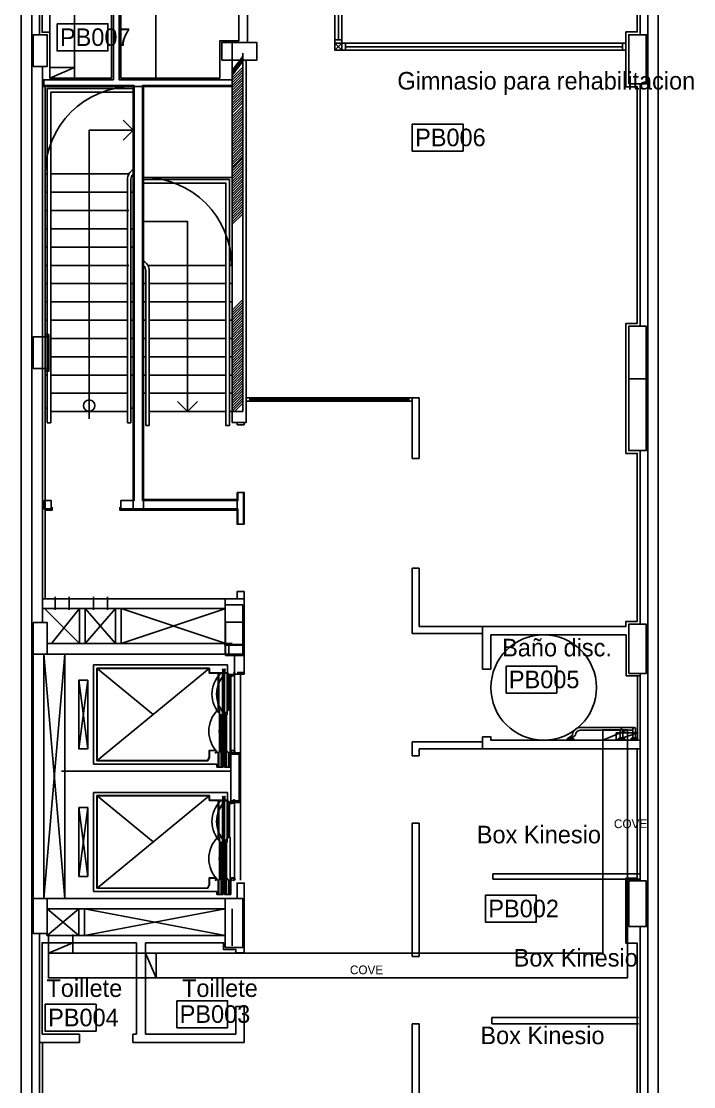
# Model space of a CAD drawing. Header units: millimetres. Extents: x 1473.7 to 1568.7, y 1808.4 to 1881.8.
# Drawn here: x 1489.93 to 1499.49, y 1858.79 to 1873.95 of the extents above; entities that cross this region are included whole.
import ezdxf

# ---------------------------------------------------------------- set-up
doc = ezdxf.new("R2010")
doc.units = ezdxf.units.MM
doc.layers.get('0').update_dxf_attribs({"linetype": 'CONTINUOUS'})
for name, color, linetype in [('0-OBSERVACIONES', 6, 'CONTINUOUS'), ('0000-TEXTO', 7, 'CONTINUOUS'), ('00000-CROQUIS', 6, 'CONTINUOUS'), ('10-M-A-300', 7, 'CONTINUOUS'), ('AR - ASCENSOR', 1, 'CONTINUOUS'), ('AR - CAJAS', 1, 'CONTINUOUS'), ('AR - CARPINTERIA 1', 1, 'CONTINUOUS'), ('AR - INST. SANITARIA', 2, 'CONTINUOUS'), ('AR - OBSERVACIONES', 51, 'CONTINUOUS'), ('AR - PROYECCION 1', 2, 'CONTINUOUS'), ('AR - PROYECCION 2', 1, 'CONTINUOUS'), ('AR - REVESTIMIENTO', 21, 'CONTINUOUS'), ('AR - REVOQUE', 8, 'CONTINUOUS'), ('AR - TABIQUE DURLOCK', 2, 'CONTINUOUS'), ('AR - TABIQUE LADRILLO HUECO', 4, 'CONTINUOUS'), ('AR - VISTA 1', 8, 'CONTINUOUS'), ('ES - LINEA OFICIAL', 6, 'CONTINUOUS'), ('ES-COLUMNAS', 5, 'CONTINUOUS'), ('ES-HATCH TABIQUE', 250, 'CONTINUOUS'), ('ES-TABIQUES', 5, 'CONTINUOUS'), ('ESTRUCTURA', 3, 'CONTINUOUS'), ('MURO', 7, 'CONTINUOUS'), ('TEXTO', 7, 'CONTINUOUS')]:
    doc.layers.add(name, color=color, linetype=linetype)

msp = doc.modelspace()

# ---------------------------------------------------------------- linework, layer by layer
at = {"color": 5}
for p, q in [((1490.26825, 1873.017867), (1490.22825, 1873.017867)), ((1491.518249, 1873.017867), (1491.668249, 1873.017867)), ((1492.99825, 1868.203436), (1493.09825, 1868.203436)), ((1490.26825, 1867.024528), (1490.26825, 1867.163607)), ((1492.99825, 1867.243436), (1493.09825, 1867.243436)), ((1492.99825, 1866.793436), (1493.09825, 1866.793436)), ((1492.99825, 1865.833436), (1493.09825, 1865.833436)), ((1496.488249, 1864.728436), (1496.608249, 1864.728436)), ((1498.69325, 1864.633436), (1498.72825, 1864.633436)), ((1496.488249, 1863.768436), (1496.613249, 1863.768436)), ((1498.69325, 1863.718436), (1498.72825, 1863.718436)), ((1498.68825, 1863.598436), (1498.72825, 1863.598436)), ((1490.29325, 1860.943462), (1490.29325, 1860.968462)), ((1490.29325, 1860.943462), (1492.82825, 1860.943462)), ((1492.97825, 1860.693462), (1493.09825, 1860.693462)), ((1493.07825, 1860.768462), (1493.09825, 1860.768462)), ((1492.97825, 1859.933462), (1493.09825, 1859.933462)), ((1490.75575, 1859.538462), (1490.75575, 1859.418462)), ((1491.51575, 1859.538462), (1491.51575, 1859.418462)), ((1490.22825, 1859.418462), (1490.18825, 1859.418462))]:
    msp.add_line(p, q, dxfattribs=at)
at = {"color": 2}
for p, q in [((1492.99825, 1868.203436), (1492.99825, 1868.239327)), ((1493.09825, 1868.203436), (1493.09825, 1868.239327))]:
    msp.add_line(p, q, dxfattribs=at)
for points in [[(1490.26825, 1865.728436), (1490.22825, 1865.728436), (1490.22825, 1873.017867), (1490.26825, 1873.017867)], [(1491.518249, 1866.993436), (1491.668249, 1866.993436), (1491.668249, 1873.017867), (1491.518249, 1873.017867)], [(1492.99825, 1867.243436), (1493.09825, 1867.243436), (1493.09825, 1866.793436), (1492.99825, 1866.793436)], [(1490.22825, 1865.593436), (1492.82825, 1865.593436), (1492.82825, 1865.728436), (1490.22825, 1865.728436)], [(1493.098251, 1865.073436), (1493.098251, 1865.079686), (1492.823251, 1865.079686), (1492.823251, 1865.073436)], [(1492.830874, 1864.923436), (1493.078251, 1864.923436), (1493.078251, 1865.073436), (1492.830874, 1865.073436)], [(1493.098251, 1865.073436), (1493.07825, 1865.073436), (1493.07825, 1864.923436), (1493.098251, 1864.923436)], [(1492.958251, 1864.660638), (1493.098251, 1864.660638), (1493.098251, 1864.923436), (1492.958251, 1864.923436)]]:
    msp.add_lwpolyline(points, close=True, dxfattribs=at)
for points in [[(1491.518249, 1867.535449), (1491.518249, 1866.993436)], [(1492.82825, 1865.593436), (1492.82825, 1865.728436)]]:
    msp.add_lwpolyline(points, dxfattribs=at)
for centre, radius in [((1490.89325, 1868.479794), 0.080033), ((1497.358249, 1864.468436), 0.75)]:
    msp.add_circle(centre, radius, dxfattribs=at)
at = {"layer": '0-OBSERVACIONES'}
for points in [[(1493.09825, 1865.833436), (1492.99825, 1865.833436), (1492.99825, 1865.728436), (1493.09825, 1865.728436)], [(1492.82825, 1865.399849), (1493.09825, 1865.399849), (1493.09825, 1865.728436), (1492.82825, 1865.728436)], [(1493.098251, 1865.076561), (1492.82825, 1865.076561), (1492.82825, 1865.399849), (1493.098251, 1865.399849)], [(1492.830874, 1865.073436), (1493.07825, 1865.073436), (1493.07825, 1865.399849), (1492.830874, 1865.399849)]]:
    msp.add_lwpolyline(points, close=True, dxfattribs=at)
at = {"layer": '00000-CROQUIS'}
for points in [[(1492.823251, 1865.079686), (1493.062012, 1865.079686)], [(1492.823251, 1865.073436), (1493.062012, 1865.073436)]]:
    msp.add_lwpolyline(points, dxfattribs=at)
at = {"layer": '10-M-A-300', "linetype": 'CONTINUOUS'}
msp.add_line((1492.928249, 1868.393436), (1493.078249, 1868.393436), dxfattribs=at)
at = {"layer": 'AR - ASCENSOR', "linetype": 'CONTINUOUS'}
for p, q in [((1490.956536, 1864.78978), (1490.956536, 1863.378903)), ((1492.863247, 1864.78978), (1490.956536, 1864.78978)), ((1491.002536, 1864.74378), (1491.002536, 1863.424903)), ((1492.604997, 1864.74378), (1491.002536, 1864.74378)), ((1491.006536, 1864.73978), (1491.006536, 1863.428903)), ((1492.600997, 1864.73978), (1491.006536, 1863.428903)), ((1491.006536, 1864.73978), (1491.803767, 1864.084342)), ((1492.600997, 1864.73978), (1491.006536, 1864.73978)), ((1492.600997, 1864.73978), (1492.600997, 1864.674578)), ((1492.604997, 1864.678578), (1492.604997, 1864.74378)), ((1492.798274, 1864.72978), (1492.790274, 1864.72978)), ((1492.790274, 1864.72978), (1492.790274, 1864.72578)), ((1492.790274, 1864.72578), (1492.796274, 1864.72578)), ((1492.796274, 1864.72578), (1492.796274, 1864.678578)), ((1492.800274, 1864.676578), (1492.800274, 1864.72778)), ((1492.863247, 1864.78978), (1492.863247, 1864.678494)), ((1490.87268, 1863.594342), (1490.74825, 1864.574342)), ((1490.87268, 1864.574342), (1490.74825, 1863.594342)), ((1492.600997, 1864.674578), (1492.798274, 1864.674578)), ((1492.796274, 1864.678578), (1492.604997, 1864.678578)), ((1492.729274, 1864.674578), (1492.729274, 1864.151665)), ((1492.739274, 1864.674578), (1492.739274, 1864.151665)), ((1492.800274, 1864.676578), (1492.800274, 1863.33478)), ((1492.817247, 1864.676578), (1492.817247, 1863.33478)), ((1492.878247, 1864.649578), (1492.878247, 1864.151665)), ((1492.888247, 1864.649578), (1492.888247, 1864.151665)), ((1492.908247, 1864.649578), (1492.908247, 1863.33478)), ((1492.958247, 1864.651578), (1492.958244, 1863.574807)), ((1493.048251, 1863.539807), (1493.04825, 1864.684578)), ((1492.770274, 1864.078764), (1492.770274, 1863.33478)), ((1492.780274, 1864.078764), (1492.780274, 1863.33478)), ((1492.837247, 1864.078764), (1492.837247, 1863.33478)), ((1492.847247, 1864.078764), (1492.847247, 1863.33478)), ((1492.600997, 1863.572807), (1492.600997, 1863.476807)), ((1492.702035, 1863.574807), (1492.602997, 1863.574807)), ((1492.604997, 1863.570807), (1492.700035, 1863.570807)), ((1492.604997, 1863.476637), (1492.604997, 1863.570807)), ((1492.687212, 1863.543807), (1492.687212, 1863.539807)), ((1492.700035, 1863.543807), (1492.687212, 1863.543807)), ((1492.687212, 1863.539807), (1492.702035, 1863.539807)), ((1492.700035, 1863.570807), (1492.700035, 1863.543807)), ((1492.704035, 1863.541807), (1492.704035, 1863.572807)), ((1492.729275, 1863.542602), (1492.729274, 1863.33478)), ((1492.739275, 1863.542602), (1492.739274, 1863.33478)), ((1492.878247, 1863.542602), (1492.878247, 1863.33478)), ((1492.888247, 1863.542602), (1492.888247, 1863.33478)), ((1492.709275, 1863.378903), (1490.956536, 1863.378903)), ((1491.002536, 1863.424903), (1492.580706, 1863.424903)), ((1491.006536, 1863.428903), (1492.577031, 1863.428903)), ((1492.600997, 1863.476807), (1492.577031, 1863.428903)), ((1492.604997, 1863.476637), (1492.580706, 1863.424903)), ((1492.709275, 1863.378903), (1492.709274, 1863.33478)), ((1492.800274, 1863.33478), (1492.709274, 1863.33478)), ((1492.908247, 1863.33478), (1492.817247, 1863.33478)), ((1490.956536, 1862.977293), (1490.956536, 1861.566416)), ((1492.863247, 1862.977293), (1490.956536, 1862.977293)), ((1491.002536, 1862.931293), (1491.002536, 1861.612416)), ((1492.604997, 1862.931293), (1491.002536, 1862.931293)), ((1491.006536, 1862.927293), (1491.006536, 1861.616416)), ((1492.600997, 1862.927293), (1491.006536, 1861.616416)), ((1491.006536, 1862.927293), (1491.803767, 1862.271855)), ((1492.600997, 1862.927293), (1491.006536, 1862.927293)), ((1492.600997, 1862.927293), (1492.600997, 1862.862091)), ((1492.604997, 1862.866091), (1492.604997, 1862.931293)), ((1492.798274, 1862.917293), (1492.790274, 1862.917293)), ((1492.790274, 1862.917293), (1492.790274, 1862.913293)), ((1492.790274, 1862.913293), (1492.796274, 1862.913293)), ((1492.796274, 1862.913293), (1492.796274, 1862.866091)), ((1492.800274, 1862.864091), (1492.800274, 1862.915293)), ((1492.863247, 1862.977293), (1492.863247, 1862.866007)), ((1490.87268, 1861.781855), (1490.74825, 1862.761855)), ((1490.87268, 1862.761855), (1490.74825, 1861.781855)), ((1492.600997, 1862.862091), (1492.798274, 1862.862091)), ((1492.796274, 1862.866091), (1492.604997, 1862.866091)), ((1492.729274, 1862.862091), (1492.729274, 1862.339178)), ((1492.739274, 1862.862091), (1492.739274, 1862.339178)), ((1492.800274, 1862.864091), (1492.800274, 1861.522293)), ((1492.817247, 1862.864091), (1492.817247, 1861.522293)), ((1492.878247, 1862.837091), (1492.878247, 1862.339178)), ((1492.888247, 1862.837091), (1492.888247, 1862.339178)), ((1492.958247, 1862.839091), (1492.958244, 1861.76232)), ((1493.04825, 1861.72732), (1493.04825, 1862.872091)), ((1492.770274, 1862.266277), (1492.770274, 1861.522293)), ((1492.780274, 1862.266277), (1492.780274, 1861.522293)), ((1492.837247, 1862.266277), (1492.837247, 1861.522293)), ((1492.847247, 1862.266277), (1492.847247, 1861.522293)), ((1492.600997, 1861.76032), (1492.600997, 1861.66432)), ((1492.702034, 1861.76232), (1492.602997, 1861.76232)), ((1492.604997, 1861.75832), (1492.700034, 1861.75832)), ((1492.604997, 1861.66415), (1492.604997, 1861.75832)), ((1492.687212, 1861.73132), (1492.687212, 1861.72732)), ((1492.700034, 1861.73132), (1492.687212, 1861.73132)), ((1492.687212, 1861.72732), (1492.702034, 1861.72732)), ((1492.700034, 1861.75832), (1492.700034, 1861.73132)), ((1492.704034, 1861.72932), (1492.704034, 1861.76032)), ((1492.729275, 1861.730114), (1492.729274, 1861.522293)), ((1492.739275, 1861.730114), (1492.739274, 1861.522293)), ((1492.878247, 1861.730114), (1492.878247, 1861.522293)), ((1492.888247, 1861.730114), (1492.888247, 1861.522293)), ((1492.908247, 1861.72732), (1492.908247, 1861.522293)), ((1492.709275, 1861.566416), (1490.956536, 1861.566416)), ((1491.002536, 1861.612416), (1492.580706, 1861.612416)), ((1491.006536, 1861.616416), (1492.577031, 1861.616416)), ((1492.600997, 1861.66432), (1492.577031, 1861.616416)), ((1492.604997, 1861.66415), (1492.580706, 1861.612416)), ((1492.709275, 1861.566416), (1492.709274, 1861.522293)), ((1492.800274, 1861.522293), (1492.709274, 1861.522293)), ((1492.908247, 1861.522293), (1492.817247, 1861.522293))]:
    msp.add_line(p, q, dxfattribs=at)
for points in [[(1492.948247, 1864.684578, -0.414214), (1492.956247, 1864.684578, -0.414214), (1492.958247, 1864.682578, -0.414214), (1492.958247, 1864.651578, 0.414214), (1492.956247, 1864.649578, -0.414214), (1492.866247, 1864.649578, -0.414214), (1492.864247, 1864.651578, -0.414214), (1492.864247, 1864.672578), (1492.862247, 1864.674578), (1492.819247, 1864.674578), (1492.817247, 1864.676578), (1492.817247, 1864.72778), (1492.819247, 1864.72978), (1492.827247, 1864.72978), (1492.827247, 1864.72578), (1492.821247, 1864.72578), (1492.821247, 1864.678578), (1492.862247, 1864.678578), (1492.868247, 1864.672578), (1492.868247, 1864.653578), (1492.954247, 1864.653578), (1492.954247, 1864.680578), (1492.948247, 1864.680578)], [(1492.760274, 1864.083764, -0.414214), (1492.760274, 1864.666073, -0.414214), (1492.765274, 1864.671073, -0.414214), (1492.785274, 1864.671073, -0.414214), (1492.790274, 1864.666073), (1492.790274, 1864.083764), (1492.785274, 1864.078764), (1492.765274, 1864.078764)], [(1492.827247, 1864.666073, 0.414214), (1492.827247, 1864.083764, 0.414214), (1492.832247, 1864.078764, 0.414214), (1492.852247, 1864.078764, 0.414214), (1492.857247, 1864.083764), (1492.857247, 1864.666073), (1492.852247, 1864.671073), (1492.832247, 1864.671073)], [(1492.719275, 1863.547602, -0.414214), (1492.719274, 1864.146665, -0.414214), (1492.724274, 1864.151665, -0.414214), (1492.744274, 1864.151665, -0.414214), (1492.749274, 1864.146665), (1492.749275, 1863.547602), (1492.744275, 1863.542602), (1492.724275, 1863.542602)], [(1492.868247, 1864.146665, 0.414214), (1492.868247, 1863.547602, 0.414214), (1492.873247, 1863.542602, 0.414214), (1492.893247, 1863.542602, 0.414214), (1492.898247, 1863.547602), (1492.898247, 1864.146665), (1492.893247, 1864.151665), (1492.873247, 1864.151665)], [(1492.941425, 1863.543807, 0.414214), (1492.941425, 1863.539807, 0.414214), (1492.956247, 1863.539807, 0.414214), (1492.958247, 1863.541807, 0.414214), (1492.958247, 1863.572807), (1492.956247, 1863.574807), (1492.910247, 1863.574807), (1492.908247, 1863.572807), (1492.908247, 1863.541807), (1492.910247, 1863.539807), (1492.925069, 1863.539807), (1492.925069, 1863.543807), (1492.912247, 1863.543807), (1492.912247, 1863.570807), (1492.954247, 1863.570807), (1492.954247, 1863.543807)], [(1492.948247, 1862.872091, -0.414214), (1492.956247, 1862.872091, -0.414214), (1492.958247, 1862.870091, -0.414214), (1492.958247, 1862.839091, 0.414214), (1492.956247, 1862.837091, -0.414214), (1492.866247, 1862.837091, -0.414214), (1492.864247, 1862.839091, -0.414214), (1492.864247, 1862.860091), (1492.862247, 1862.862091), (1492.819247, 1862.862091), (1492.817247, 1862.864091), (1492.817247, 1862.915293), (1492.819247, 1862.917293), (1492.827247, 1862.917293), (1492.827247, 1862.913293), (1492.821247, 1862.913293), (1492.821247, 1862.866091), (1492.862247, 1862.866091), (1492.868247, 1862.860091), (1492.868247, 1862.841091), (1492.954247, 1862.841091), (1492.954247, 1862.868091), (1492.948247, 1862.868091)], [(1492.760274, 1862.271277, -0.414214), (1492.760274, 1862.853586, -0.414214), (1492.765274, 1862.858586, -0.414214), (1492.785274, 1862.858586, -0.414214), (1492.790274, 1862.853586), (1492.790274, 1862.271277), (1492.785274, 1862.266277), (1492.765274, 1862.266277)], [(1492.827247, 1862.853586, 0.414214), (1492.827247, 1862.271277, 0.414214), (1492.832247, 1862.266277, 0.414214), (1492.852247, 1862.266277, 0.414214), (1492.857247, 1862.271277), (1492.857247, 1862.853586), (1492.852247, 1862.858586), (1492.832247, 1862.858586)], [(1492.719275, 1861.735114, -0.414214), (1492.719274, 1862.334178, -0.414214), (1492.724274, 1862.339178, -0.414214), (1492.744274, 1862.339178, -0.414214), (1492.749274, 1862.334178), (1492.749275, 1861.735114), (1492.744275, 1861.730114), (1492.724275, 1861.730114)], [(1492.868247, 1862.334178, 0.414214), (1492.868247, 1861.735114, 0.414214), (1492.873247, 1861.730114, 0.414214), (1492.893247, 1861.730114, 0.414214), (1492.898247, 1861.735114), (1492.898247, 1862.334178), (1492.893247, 1862.339178), (1492.873247, 1862.339178)], [(1492.941425, 1861.73132, 0.414214), (1492.941425, 1861.72732, 0.414214), (1492.956247, 1861.72732, 0.414214), (1492.958247, 1861.72932, 0.414214), (1492.958247, 1861.76032), (1492.956247, 1861.76232), (1492.910247, 1861.76232), (1492.908247, 1861.76032), (1492.908247, 1861.72932), (1492.910247, 1861.72732), (1492.925069, 1861.72732), (1492.925069, 1861.73132), (1492.912247, 1861.73132), (1492.912247, 1861.75832), (1492.954247, 1861.75832), (1492.954247, 1861.73132)]]:
    msp.add_lwpolyline(points, format="xyb", close=True, dxfattribs=at)
for points in [[(1490.87268, 1864.574342), (1490.87268, 1863.594342), (1490.74825, 1863.594342), (1490.74825, 1864.574342)], [(1490.87268, 1862.761855), (1490.87268, 1861.781855), (1490.74825, 1861.781855), (1490.74825, 1862.761855)]]:
    msp.add_lwpolyline(points, close=True, dxfattribs=at)
for centre, start, end in [((1492.798274, 1864.72778), 0, 90), ((1492.798274, 1864.676578), 270, 0), ((1492.602997, 1863.572807), 90, 180), ((1492.702035, 1863.572807), 0, 90), ((1492.702035, 1863.541807), 270, 0), ((1492.798274, 1862.915293), 0, 90), ((1492.798274, 1862.864091), 270, 0), ((1492.602997, 1861.76032), 90, 180), ((1492.702034, 1861.76032), 0, 90), ((1492.702034, 1861.72932), 270, 0)]:
    msp.add_arc(centre, 0.002, start, end, dxfattribs=at)
at = {"layer": 'AR - CAJAS'}
msp.add_line((1498.69325, 1863.82281), (1498.390291, 1863.718436), dxfattribs=at)
at = {"layer": 'AR - CAJAS', "linetype": 'CONTINUOUS'}
for points in [[(1493.14825, 1878.588528), (1490.33325, 1878.588528), (1490.33325, 1873.287867)], [(1490.40825, 1865.573436), (1490.40825, 1865.758436)], [(1490.60825, 1865.573436), (1490.60825, 1865.758436)], [(1490.95325, 1865.573436), (1490.95325, 1865.758436)], [(1491.15325, 1865.573436), (1491.15325, 1865.758436)]]:
    msp.add_lwpolyline(points, dxfattribs=at)
at = {"layer": 'AR - CAJAS'}
for points in [[(1493.14825, 1878.285569), (1490.68325, 1878.285569), (1490.68325, 1873.287867)], [(1490.31325, 1860.953462), (1490.31325, 1860.338462), (1498.54825, 1860.338462), (1498.54825, 1863.718436)], [(1490.66325, 1860.953462), (1490.66325, 1860.688462), (1498.19825, 1860.688462), (1498.19825, 1863.718436)]]:
    msp.add_lwpolyline(points, dxfattribs=at)
for points in [[(1490.33325, 1873.137867), (1490.68325, 1873.287867), (1490.33325, 1873.287867)], [(1490.33325, 1873.137867), (1490.68325, 1873.137867), (1490.68325, 1873.287867), (1490.33325, 1873.287867)], [(1498.54825, 1863.868436), (1498.19825, 1863.718436), (1498.54825, 1863.718436)], [(1498.54825, 1863.868436), (1498.19825, 1863.868436), (1498.19825, 1863.718436), (1498.54825, 1863.718436)], [(1498.390291, 1863.82281), (1498.69325, 1863.82281), (1498.69325, 1863.718436), (1498.390291, 1863.718436)], [(1490.31325, 1860.688462), (1490.66325, 1860.838462), (1490.31325, 1860.838462)], [(1490.31325, 1860.688462), (1490.66325, 1860.688462), (1490.66325, 1860.838462), (1490.31325, 1860.838462)], [(1491.69575, 1860.688462), (1491.84575, 1860.338462), (1491.84575, 1860.688462)], [(1491.69575, 1860.688462), (1491.69575, 1860.338462), (1491.84575, 1860.338462), (1491.84575, 1860.688462)]]:
    msp.add_lwpolyline(points, close=True, dxfattribs=at)
at = {"layer": 'AR - CARPINTERIA 1', "linetype": 'CONTINUOUS'}
for points in [[(1498.52825, 1873.533528), (1494.38825, 1873.533528), (1494.38825, 1878.673528)], [(1498.52825, 1873.633528), (1494.48825, 1873.633528), (1494.48825, 1878.673528)], [(1494.43825, 1873.683528), (1494.43825, 1878.623528)], [(1494.48825, 1873.533528), (1494.38825, 1873.633528)], [(1494.38825, 1873.533528), (1494.48825, 1873.633528)], [(1494.53825, 1873.583528), (1498.47825, 1873.583528)], [(1493.17825, 1868.589601), (1495.438249, 1868.589601)], [(1493.17825, 1868.564601), (1495.438249, 1868.564601)], [(1493.17825, 1868.539601), (1495.438249, 1868.539601)]]:
    msp.add_lwpolyline(points, dxfattribs=at)
for points in [[(1494.48825, 1873.633528), (1494.48825, 1873.683528), (1494.38825, 1873.683528), (1494.38825, 1873.633528)], [(1494.48825, 1873.633528), (1494.38825, 1873.633528), (1494.38825, 1873.533528), (1494.48825, 1873.533528)], [(1494.48825, 1873.533528), (1494.53825, 1873.533528), (1494.53825, 1873.633528), (1494.48825, 1873.633528)], [(1498.47825, 1873.533528), (1498.52825, 1873.533528), (1498.52825, 1873.633528), (1498.47825, 1873.633528)], [(1493.12825, 1868.539601), (1493.17825, 1868.539601), (1493.17825, 1868.589601), (1493.12825, 1868.589601)], [(1495.488249, 1868.539601), (1495.438249, 1868.539601), (1495.438249, 1868.589601), (1495.488249, 1868.589601)]]:
    msp.add_lwpolyline(points, close=True, dxfattribs=at)
at = {"layer": 'AR - INST. SANITARIA'}
for p, q in [((1497.875758, 1863.900436), (1498.645694, 1863.900436)), ((1497.875758, 1863.860055), (1498.443788, 1863.860055)), ((1498.443788, 1863.860055), (1498.458067, 1863.878666)), ((1498.443788, 1863.752087), (1498.443788, 1863.860055)), ((1498.461271, 1863.880246), (1498.466685, 1863.880246)), ((1498.484169, 1863.860055), (1498.469889, 1863.878666)), ((1498.484169, 1863.752087), (1498.484169, 1863.860055)), ((1498.484169, 1863.860055), (1498.625503, 1863.860055)), ((1498.625503, 1863.752087), (1498.625503, 1863.880246)), ((1498.665884, 1863.752087), (1498.665884, 1863.880246)), ((1497.715383, 1863.752087), (1497.691154, 1863.738626)), ((1497.785377, 1863.738626), (1497.691154, 1863.738626)), ((1497.691154, 1863.718436), (1497.691154, 1863.738626)), ((1497.785377, 1863.718436), (1497.691154, 1863.718436)), ((1497.761149, 1863.752087), (1497.715383, 1863.752087)), ((1497.768075, 1863.792753), (1497.718075, 1863.752087)), ((1497.758456, 1863.752087), (1497.718075, 1863.752087)), ((1497.808456, 1863.792753), (1497.758456, 1863.752087)), ((1497.761149, 1863.752087), (1497.785377, 1863.738626)), ((1497.785377, 1863.718436), (1497.785377, 1863.738626)), ((1498.441096, 1863.752087), (1498.416867, 1863.738626)), ((1498.51109, 1863.738626), (1498.416867, 1863.738626)), ((1498.416867, 1863.718436), (1498.416867, 1863.738626)), ((1498.51109, 1863.718436), (1498.416867, 1863.718436)), ((1498.486861, 1863.752087), (1498.441096, 1863.752087)), ((1498.484169, 1863.752087), (1498.443788, 1863.752087)), ((1498.486861, 1863.752087), (1498.51109, 1863.738626)), ((1498.51109, 1863.718436), (1498.51109, 1863.738626)), ((1498.622811, 1863.752087), (1498.598582, 1863.738626)), ((1498.692805, 1863.738626), (1498.598582, 1863.738626)), ((1498.598582, 1863.718436), (1498.598582, 1863.738626)), ((1498.692805, 1863.718436), (1498.598582, 1863.718436)), ((1498.668576, 1863.752087), (1498.622811, 1863.752087)), ((1498.665884, 1863.752087), (1498.625503, 1863.752087)), ((1498.625503, 1863.718436), (1498.665884, 1863.718436)), ((1498.668576, 1863.752087), (1498.692805, 1863.738626)), ((1498.692805, 1863.718436), (1498.692805, 1863.738626))]:
    msp.add_line(p, q, dxfattribs=at)
at = {"layer": 'AR - INST. SANITARIA', "linetype": 'CONTINUOUS'}
msp.add_lwpolyline([(1491.843249, 1873.137867), (1491.843249, 1874.467867), (1491.343249, 1874.467867)], dxfattribs=at)
at = {"layer": 'AR - INST. SANITARIA'}
for centre, radius, start, end in [((1497.875758, 1863.792753), 0.107683, 90, 180), ((1497.875758, 1863.792753), 0.067302, 90, 180), ((1498.461271, 1863.876207), 0.004038, 90, 142.501208), ((1498.466685, 1863.876207), 0.004038, 37.498792, 90), ((1498.645694, 1863.880245), 0.020191, 0, 180)]:
    msp.add_arc(centre, radius, start, end, dxfattribs=at)
at = {"layer": 'AR - OBSERVACIONES', "linetype": 'CONTINUOUS'}
for points in [[(1498.98825, 1847.453528), (1498.98825, 1878.933528), (1489.92825, 1878.933528), (1489.92825, 1847.453528)], [(1498.98825, 1847.453528), (1498.98825, 1878.933528), (1489.92825, 1878.933528), (1489.92825, 1847.453528)], [(1490.18825, 1857.081075), (1490.18825, 1860.968462), (1490.09825, 1860.968462), (1490.09825, 1865.393436), (1490.09825, 1865.393436), (1490.09825, 1865.393436), (1490.09825, 1865.393436), (1490.09825, 1865.393436), (1490.22825, 1865.393436), (1490.22825, 1869.008483), (1490.09825, 1869.008483), (1490.098251, 1869.458483), (1490.22825, 1869.458483), (1490.22825, 1873.303528), (1490.098249, 1873.303528), (1490.09825, 1873.753528), (1490.18825, 1873.753528), (1490.18825, 1878.283528)], [(1490.18825, 1857.081075), (1490.18825, 1860.968462), (1490.09825, 1860.968462), (1490.09825, 1865.393436), (1490.09825, 1865.393436), (1490.09825, 1865.393436), (1490.09825, 1865.393436), (1490.09825, 1865.393436), (1490.22825, 1865.393436), (1490.22825, 1869.008483), (1490.09825, 1869.008483), (1490.098251, 1869.458483), (1490.22825, 1869.458483), (1490.22825, 1873.303528), (1490.098249, 1873.303528), (1490.09825, 1873.753528), (1490.18825, 1873.753528), (1490.18825, 1878.283528)], [(1498.72825, 1878.283528), (1498.72825, 1873.753528), (1498.818249, 1873.753528), (1498.81825, 1873.053528), (1498.72825, 1873.053528), (1498.72825, 1869.608483), (1498.818249, 1869.608483), (1498.81825, 1867.839327), (1498.72825, 1867.839327), (1498.72825, 1865.368436), (1498.81825, 1865.368436), (1498.81825, 1864.668436), (1498.72825, 1864.668436), (1498.72825, 1861.718462), (1498.81825, 1861.718462), (1498.81825, 1861.068462), (1498.72825, 1861.068462), (1498.72825, 1857.156075)], [(1498.72825, 1878.283528), (1498.72825, 1873.753528), (1498.818249, 1873.753528), (1498.81825, 1873.053528), (1498.72825, 1873.053528), (1498.72825, 1869.608483), (1498.818249, 1869.608483), (1498.81825, 1867.839327), (1498.72825, 1867.839327), (1498.72825, 1865.368436), (1498.81825, 1865.368436), (1498.81825, 1864.668436), (1498.72825, 1864.668436), (1498.72825, 1861.718462), (1498.81825, 1861.718462), (1498.81825, 1861.068462), (1498.72825, 1861.068462), (1498.72825, 1857.156075)]]:
    msp.add_lwpolyline(points, dxfattribs=at)
at = {"layer": 'AR - PROYECCION 1'}
for points in [[(1490.548249, 1861.468462), (1490.548249, 1864.943436)], [(1492.90825, 1863.280949), (1490.498249, 1863.280949)]]:
    msp.add_lwpolyline(points, dxfattribs=at)
at = {"layer": 'AR - PROYECCION 2'}
for p, q in [((1490.74825, 1860.943462), (1490.29825, 1861.318462)), ((1490.29825, 1860.943462), (1490.74825, 1861.318462))]:
    msp.add_line(p, q, dxfattribs=at)
for points in [[(1490.25825, 1865.593436), (1490.75825, 1865.093436)], [(1490.75825, 1865.593436), (1490.35825, 1865.093436)], [(1491.26825, 1865.593436), (1490.83825, 1865.093436)], [(1490.83825, 1865.593436), (1491.26825, 1865.093436)], [(1491.34825, 1865.093436), (1492.83825, 1865.593436)], [(1492.83825, 1865.093436), (1491.34825, 1865.593436)], [(1490.24825, 1861.468462), (1490.548249, 1864.943436)], [(1490.24825, 1864.943436), (1490.548249, 1861.468462)], [(1490.82825, 1861.318462), (1492.82825, 1860.943462)], [(1490.82825, 1860.943462), (1492.82825, 1861.318462)]]:
    msp.add_lwpolyline(points, dxfattribs=at)
for centre, start, end in [((1491.518249, 1871.767868), 90, 180), ((1491.668249, 1870.473436), 0, 90)]:
    msp.add_arc(centre, 1.25, start, end, dxfattribs=at)
at = {"layer": 'AR - REVESTIMIENTO', "linetype": 'CONTINUOUS'}
for points in [[(1491.08325, 1874.467867), (1491.343249, 1874.467867), (1491.343249, 1873.137867), (1492.753249, 1873.137867), (1492.753249, 1873.668528), (1493.02325, 1873.668528), (1493.02325, 1874.347867), (1492.42325, 1874.347867), (1492.42325, 1875.013198)], [(1491.08325, 1874.337867), (1491.213249, 1874.337867), (1491.213249, 1873.137867), (1490.33325, 1873.137867), (1490.33325, 1873.137867), (1490.33325, 1873.137867), (1490.33325, 1873.788528), (1490.22325, 1873.788528), (1490.22325, 1874.337867)], [(1496.608249, 1864.728436), (1496.608249, 1865.218436), (1498.53325, 1865.218436)], [(1498.53325, 1865.218436), (1498.53325, 1864.633436), (1498.69325, 1864.633436)], [(1498.69325, 1864.633436), (1498.69325, 1863.718436), (1496.608249, 1863.718436), (1496.608249, 1863.768436)], [(1490.75575, 1859.538462), (1490.22325, 1859.538462), (1490.22325, 1860.838462), (1491.56575, 1860.838462)], [(1491.56575, 1860.838462), (1491.56575, 1859.538462)], [(1491.69575, 1860.838462), (1492.80325, 1860.838462), (1492.80325, 1860.743462), (1492.97825, 1860.743462), (1492.97825, 1860.693462)], [(1491.69575, 1860.838462), (1491.69575, 1859.538462)], [(1492.97825, 1859.933462), (1492.97825, 1859.538436)], [(1491.51575, 1859.538462), (1491.56575, 1859.538462)], [(1491.69575, 1859.538462), (1492.97825, 1859.538462)]]:
    msp.add_lwpolyline(points, dxfattribs=at)
at = {"layer": 'AR - REVOQUE', "linetype": 'CONTINUOUS'}
for points in [[(1496.488249, 1864.728436), (1496.488249, 1865.338436), (1498.52825, 1865.338436), (1498.52825, 1865.408436), (1498.68825, 1865.408436), (1498.68825, 1867.799327), (1498.52825, 1867.799327), (1498.52825, 1869.648483), (1498.68825, 1869.648483), (1498.68825, 1873.013528), (1498.52825, 1873.013528), (1498.52825, 1873.793528), (1498.68825, 1873.793528), (1498.68825, 1878.633528), (1495.335595, 1878.633528)], [(1492.54325, 1875.013198), (1492.54325, 1874.467867), (1493.14325, 1874.467867), (1493.14325, 1873.643528)], [(1491.518249, 1867.143436), (1491.518249, 1867.143436), (1491.518249, 1873.017867), (1490.26825, 1873.017867), (1490.26825, 1869.488483), (1490.31825, 1869.488483), (1490.31825, 1868.968483), (1490.26825, 1868.968483), (1490.26825, 1867.143436), (1490.26825, 1867.183771)], [(1492.928249, 1873.017867), (1491.668249, 1873.017867), (1491.668249, 1867.128436)], [(1491.653249, 1867.143436), (1492.99825, 1867.143436), (1492.99825, 1867.243436)], [(1493.09825, 1866.793436), (1493.09825, 1866.793436), (1493.09825, 1867.248208)], [(1490.26825, 1867.033436), (1490.26825, 1866.993436), (1490.26825, 1866.993436), (1490.26825, 1865.728436), (1492.99825, 1865.728436), (1492.99825, 1865.833436)], [(1490.36825, 1867.033436), (1490.36825, 1866.993436), (1490.26825, 1866.993436), (1490.26825, 1865.728436), (1492.99825, 1865.728436), (1492.99825, 1865.828436)], [(1492.99825, 1866.793436), (1492.99825, 1866.793436), (1492.99825, 1866.993436), (1491.32825, 1866.993436), (1491.32825, 1867.033436)], [(1492.998247, 1864.680638), (1493.09825, 1864.680638), (1493.09825, 1865.833436)], [(1496.488249, 1863.768436), (1496.488249, 1863.598436), (1498.68825, 1863.598436)], [(1492.908251, 1863.519807), (1492.908251, 1863.539807), (1493.048251, 1863.539807), (1493.048251, 1862.834578), (1492.908251, 1862.834578), (1492.908251, 1862.854578)], [(1498.68825, 1863.598436), (1498.68825, 1861.758462)], [(1498.68825, 1861.758462), (1498.52825, 1861.758462), (1498.52825, 1860.830936), (1498.68825, 1860.830936), (1498.68825, 1857.196075), (1498.52825, 1857.196075), (1498.52825, 1856.366075), (1498.68825, 1856.366075), (1498.68825, 1852.718528), (1498.52825, 1852.718528), (1498.52825, 1851.938528), (1498.68825, 1851.938528), (1498.68825, 1848.323528), (1498.56825, 1848.323528)], [(1492.998247, 1861.468462), (1492.998247, 1861.685867), (1493.09825, 1861.685867), (1493.09825, 1860.693462)], [(1493.09825, 1859.933462), (1493.09825, 1859.418462)], [(1490.228249, 1856.391075), (1490.38825, 1856.391075), (1490.38825, 1857.191075), (1490.22825, 1857.191075), (1490.22825, 1859.418462), (1490.75575, 1859.418462)], [(1491.51575, 1859.418462), (1493.09825, 1859.418462)]]:
    msp.add_lwpolyline(points, dxfattribs=at)
at = {"layer": 'AR - TABIQUE DURLOCK', "linetype": 'CONTINUOUS'}
msp.add_line((1496.619355, 1859.686599), (1496.619355, 1859.774099), dxfattribs=at)
for points in [[(1495.488249, 1867.725903), (1495.488249, 1868.589601)], [(1495.488249, 1868.589601), (1495.588249, 1868.589601)], [(1495.588249, 1868.589601), (1495.588249, 1867.725903)], [(1495.588249, 1867.725903), (1495.488249, 1867.725903)], [(1495.488249, 1865.238436), (1495.488249, 1866.165903)], [(1495.588249, 1866.165903), (1495.488249, 1866.165903)], [(1495.588249, 1866.165903), (1495.588249, 1865.338436)], [(1495.588249, 1865.338436), (1496.488249, 1865.338436)], [(1496.488249, 1865.238436), (1495.488249, 1865.238436)], [(1495.488249, 1863.698436), (1495.488249, 1863.498436)], [(1496.488249, 1863.698436), (1495.488249, 1863.698436)], [(1495.588249, 1863.498436), (1495.588249, 1863.598436)], [(1495.588249, 1863.598436), (1496.488249, 1863.598436)], [(1495.588249, 1863.498436), (1495.488249, 1863.498436)], [(1495.488249, 1860.643436), (1495.488249, 1862.538436)], [(1495.588249, 1862.538436), (1495.488249, 1862.538436)], [(1495.588249, 1860.643436), (1495.588249, 1862.538436)], [(1498.721152, 1861.817431), (1496.635733, 1861.817431)], [(1496.635733, 1861.742431), (1496.635733, 1861.817431)], [(1498.721152, 1861.742431), (1496.635733, 1861.742431)], [(1495.588249, 1860.643436), (1495.488249, 1860.643436)], [(1498.704706, 1859.774099), (1496.619355, 1859.774099)], [(1495.588249, 1859.683436), (1495.488249, 1859.683436)], [(1498.68825, 1857.825841), (1495.488249, 1857.825841), (1495.488249, 1859.683436)], [(1495.588249, 1859.683436), (1495.588249, 1857.925841), (1498.68825, 1857.925841)], [(1496.619355, 1859.686599), (1498.704706, 1859.686599)]]:
    msp.add_lwpolyline(points, dxfattribs=at)
at = {"layer": 'AR - TABIQUE LADRILLO HUECO', "linetype": 'CONTINUOUS'}
for points in [[(1493.00825, 1867.008436), (1493.00825, 1866.793436), (1493.08825, 1866.793436), (1493.08825, 1867.243436), (1493.00825, 1867.243436), (1493.00825, 1867.128436), (1491.653249, 1867.128436), (1491.653249, 1873.032867), (1492.928249, 1873.032867), (1492.928249, 1873.112867), (1491.318249, 1873.112867), (1491.318249, 1874.442867), (1491.08325, 1874.442867), (1491.08325, 1874.362867), (1491.238249, 1874.362867), (1491.238249, 1873.112867), (1490.24825, 1873.112867), (1490.24825, 1873.032867), (1491.533249, 1873.032867), (1491.533249, 1867.128436), (1491.34325, 1867.128436), (1491.34325, 1867.008436), (1493.00825, 1867.008436)], [(1490.24825, 1867.128436), (1490.35325, 1867.128436), (1490.35325, 1867.008436), (1490.24825, 1867.008436), (1490.24825, 1867.128436)], [(1492.908251, 1863.519807), (1492.908251, 1863.519807), (1492.908251, 1863.519807), (1492.908251, 1863.519807), (1492.908251, 1862.854578), (1493.028251, 1862.854578), (1493.028251, 1863.519807), (1492.908251, 1863.519807), (1492.908251, 1863.519807)]]:
    msp.add_lwpolyline(points, dxfattribs=at)
for points in [[(1490.75825, 1865.093436), (1490.75825, 1865.593436), (1490.83825, 1865.593436), (1490.83825, 1865.093436)], [(1491.26825, 1865.093436), (1491.26825, 1865.593436), (1491.34825, 1865.593436), (1491.34825, 1865.093436)], [(1490.74825, 1860.943462), (1490.74825, 1861.318462), (1490.82825, 1861.318462), (1490.82825, 1860.943462)]]:
    msp.add_lwpolyline(points, close=True, dxfattribs=at)
at = {"layer": 'AR - VISTA 1', "linetype": 'CONTINUOUS'}
for points in [[(1491.518249, 1872.987867), (1490.29825, 1872.987867), (1490.29825, 1868.234344)], [(1490.34825, 1868.234344), (1490.34825, 1872.937867), (1491.518249, 1872.937867)], [(1491.376828, 1872.537073), (1491.518249, 1872.395651), (1491.376828, 1872.25423)], [(1490.89325, 1868.289224), (1490.89325, 1872.395651), (1491.518249, 1872.395651)], [(1490.298249, 1871.773435), (1490.26825, 1871.773435)], [(1491.457603, 1871.773436), (1490.34825, 1871.773435)], [(1491.438249, 1871.698656), (1491.438249, 1868.234344)], [(1491.488249, 1871.706169), (1491.488249, 1868.234344)], [(1492.928249, 1871.723436), (1491.668249, 1871.723436)], [(1491.668249, 1871.643436), (1492.83825, 1871.643436), (1492.83825, 1868.193435), (1492.88825, 1868.193435), (1492.88825, 1871.693436), (1491.668249, 1871.693436)], [(1490.298249, 1871.513435), (1490.26825, 1871.513435)], [(1491.438249, 1871.513436), (1490.34825, 1871.513435)], [(1491.518249, 1871.513436), (1491.488249, 1871.513436)], [(1490.29825, 1871.253435), (1490.26825, 1871.253435)], [(1491.457603, 1871.253436), (1490.34825, 1871.253435)], [(1491.668249, 1871.098436), (1492.29325, 1871.098436), (1492.29325, 1868.393436)], [(1490.29825, 1870.993435), (1490.26825, 1870.993435)], [(1491.438249, 1870.993436), (1490.34825, 1870.993435)], [(1491.518249, 1870.993436), (1491.488249, 1870.993436)], [(1490.29825, 1870.733435), (1490.26825, 1870.733435)], [(1491.438249, 1870.733436), (1490.34825, 1870.733435)], [(1491.518249, 1870.733436), (1491.488249, 1870.733436)], [(1490.29825, 1870.473435), (1490.26825, 1870.473435)], [(1491.457603, 1870.473436), (1490.34825, 1870.473435)], [(1491.698249, 1870.398436), (1491.698249, 1868.193435)], [(1492.83825, 1870.473436), (1491.728896, 1870.473436)], [(1491.748249, 1870.398436), (1491.748249, 1868.193435)], [(1492.91825, 1870.473436), (1492.88825, 1870.473436)], [(1490.29825, 1870.213435), (1490.26825, 1870.213435)], [(1491.438249, 1870.213436), (1490.34825, 1870.213435)], [(1491.518249, 1870.213436), (1491.488249, 1870.213436)], [(1491.698249, 1870.213436), (1491.668249, 1870.213436)], [(1492.83825, 1870.213436), (1491.748249, 1870.213436)], [(1492.91825, 1870.213436), (1492.88825, 1870.213436)], [(1490.29825, 1869.953435), (1490.26825, 1869.953435)], [(1491.438249, 1869.953436), (1490.34825, 1869.953435)], [(1491.438249, 1869.953436), (1490.34825, 1869.953435)], [(1491.518249, 1869.953436), (1491.488249, 1869.953436)], [(1491.698249, 1869.953436), (1491.668249, 1869.953436)], [(1492.83825, 1869.953436), (1491.748249, 1869.953436)], [(1492.91825, 1869.953436), (1492.88825, 1869.953436)], [(1490.29825, 1869.693435), (1490.26825, 1869.693435)], [(1491.438249, 1869.693436), (1490.34825, 1869.693435)], [(1491.438249, 1869.693436), (1490.34825, 1869.693435)], [(1491.518249, 1869.693436), (1491.488249, 1869.693436)], [(1491.698249, 1869.693436), (1491.668249, 1869.693436)], [(1492.83825, 1869.693436), (1491.748249, 1869.693436)], [(1492.91825, 1869.693436), (1492.88825, 1869.693436)], [(1490.31825, 1869.433435), (1490.30825, 1869.433435)], [(1491.438249, 1869.433436), (1490.34825, 1869.433435)], [(1491.518249, 1869.433436), (1491.488249, 1869.433436)], [(1491.698249, 1869.433436), (1491.668249, 1869.433436)], [(1492.83825, 1869.433436), (1491.748249, 1869.433436)], [(1492.91825, 1869.433436), (1492.88825, 1869.433436)], [(1491.438249, 1869.173436), (1490.34825, 1869.173435)], [(1491.518249, 1869.173436), (1491.488249, 1869.173436)], [(1491.698249, 1869.173436), (1491.668249, 1869.173436)], [(1492.83825, 1869.173436), (1491.748249, 1869.173436)], [(1492.91825, 1869.173436), (1492.88825, 1869.173436)], [(1490.29825, 1868.913435), (1490.26825, 1868.913435)], [(1491.438249, 1868.913436), (1490.34825, 1868.913435)], [(1491.518249, 1868.913436), (1491.488249, 1868.913436)], [(1491.698249, 1868.913436), (1491.668249, 1868.913436)], [(1492.83825, 1868.913436), (1491.748249, 1868.913436)], [(1492.91825, 1868.913436), (1492.88825, 1868.913436)], [(1491.438249, 1868.653436), (1490.34825, 1868.653435)], [(1491.698249, 1868.653436), (1491.668249, 1868.653436)], [(1492.83825, 1868.653436), (1491.748249, 1868.653436)], [(1492.434671, 1868.534857), (1492.29325, 1868.393436), (1492.151828, 1868.534857)], [(1492.91825, 1868.653436), (1492.88825, 1868.653436)], [(1490.29825, 1868.443435), (1490.26825, 1868.443435)], [(1491.438249, 1868.393436), (1490.34825, 1868.393435)], [(1491.518249, 1868.443436), (1491.488249, 1868.443436)], [(1492.83825, 1868.393436), (1491.748249, 1868.393436)], [(1492.91825, 1868.393436), (1492.88825, 1868.393436)], [(1490.34825, 1868.234344), (1490.29825, 1868.234344)], [(1491.488249, 1868.234344), (1491.438249, 1868.234344)], [(1491.748249, 1868.193435), (1491.698249, 1868.193435)]]:
    msp.add_lwpolyline(points, dxfattribs=at)
for centre, radius, start, end in [((1491.593249, 1871.698436), 0.155, 118.938528, 179.999993), ((1491.583782, 1871.702301), 0.095611, 133.267963, 182.316721), ((1491.593249, 1870.398436), 0.155, 359.999993, 61.061472), ((1491.593249, 1870.398436), 0.105, 359.999993, 44.415309)]:
    msp.add_arc(centre, radius, start, end, dxfattribs=at)
at = {"layer": 'ES - LINEA OFICIAL'}
for p, q in [((1490.07825, 1879.799799), (1490.07825, 1846.659277)), ((1498.83825, 1846.892231), (1498.83825, 1879.874962))]:
    msp.add_line(p, q, dxfattribs=at)
at = {"layer": 'ES-COLUMNAS', "linetype": 'CONTINUOUS'}
for points in [[(1490.09825, 1873.303528), (1490.29825, 1873.303528), (1490.29825, 1873.753528), (1490.09825, 1873.753528)], [(1498.56825, 1873.053528), (1498.81825, 1873.053528), (1498.81825, 1873.753528), (1498.56825, 1873.753528)], [(1492.778249, 1873.393528), (1493.278249, 1873.393528), (1493.278249, 1873.643528), (1492.778249, 1873.643528)], [(1498.56825, 1868.858483), (1498.81825, 1868.858483), (1498.81825, 1869.608483), (1498.56825, 1869.608483)], [(1490.09825, 1869.008483), (1490.29825, 1869.008483), (1490.29825, 1869.458483), (1490.09825, 1869.458483)], [(1498.56825, 1868.858483), (1498.81825, 1868.858483), (1498.81825, 1867.839327), (1498.56825, 1867.839327)], [(1492.82825, 1864.943436), (1493.07825, 1864.943436), (1493.07825, 1865.643436), (1492.82825, 1865.643436)], [(1490.09825, 1864.943436), (1490.29825, 1864.943436), (1490.29825, 1865.393436), (1490.09825, 1865.393436)], [(1498.56825, 1864.668436), (1498.81825, 1864.668436), (1498.81825, 1865.368436), (1498.56825, 1865.368436)], [(1492.878251, 1864.923436), (1493.078251, 1864.923436), (1493.07825, 1865.073436), (1492.878251, 1865.073436)], [(1498.56825, 1861.068462), (1498.81825, 1861.068462), (1498.81825, 1861.718462), (1498.56825, 1861.718462)], [(1490.09825, 1860.968462), (1490.29825, 1860.968462), (1490.29825, 1861.468462), (1490.09825, 1861.468462)], [(1492.82825, 1860.768462), (1493.07825, 1860.768462), (1493.07825, 1861.468462), (1492.82825, 1861.468462)]]:
    msp.add_lwpolyline(points, close=True, dxfattribs=at)
at = {"layer": 'ES-HATCH TABIQUE', "linetype": 'CONTINUOUS'}
msp.add_line((1492.82825, 1865.593436), (1490.22825, 1865.593436), dxfattribs=at)
at = {"layer": 'ES-TABIQUES', "linetype": 'CONTINUOUS'}
msp.add_lwpolyline([(1492.92825, 1873.393528), (1492.92825, 1868.239327), (1493.12825, 1868.239327), (1493.12825, 1873.393528), (1493.12825, 1873.393528), (1493.12825, 1873.393528), (1492.92825, 1873.393528)], dxfattribs=at)
for points in [[(1490.29825, 1865.093436), (1490.29825, 1864.943436), (1492.82825, 1864.943436), (1492.82825, 1865.093436)], [(1490.09825, 1861.468462), (1490.24825, 1861.468462), (1490.24825, 1864.943436), (1490.09825, 1864.943436)], [(1490.29825, 1861.468462), (1490.29825, 1861.318462), (1492.82825, 1861.318462), (1492.82825, 1861.468462)]]:
    msp.add_lwpolyline(points, close=True, dxfattribs=at)
at = {"layer": 'ESTRUCTURA', "linetype": 'CONTINUOUS'}
for p, q in [((1492.928249, 1873.643528), (1492.928249, 1872.673436)), ((1492.928249, 1872.673436), (1492.928249, 1873.643528)), ((1492.928249, 1873.438637), (1492.928249, 1871.886638)), ((1493.078249, 1873.493528), (1493.078249, 1871.889796)), ((1492.928249, 1871.886638), (1492.928249, 1868.393436)), ((1492.928249, 1868.393436), (1492.928249, 1871.886638)), ((1492.928249, 1871.886638), (1492.928249, 1871.811638)), ((1493.078249, 1871.889796), (1493.078249, 1868.393436)), ((1493.078249, 1864.943436), (1490.228249, 1864.943436)), ((1490.248249, 1861.458704), (1490.248249, 1864.943436)), ((1490.226483, 1861.468462), (1492.928249, 1861.468462)), ((1490.238007, 1861.468462), (1493.078249, 1861.468462)), ((1493.078249, 1861.470943), (1493.078249, 1860.793436)), ((1492.925768, 1861.318462), (1492.928249, 1861.320943)), ((1492.928249, 1860.793436), (1492.925768, 1861.318462))]:
    msp.add_line(p, q, dxfattribs=at)
at = {"layer": 'ESTRUCTURA', "color": 9, "linetype": 'CONTINUOUS'}
for p, q in [((1492.928249, 1873.244861), (1493.078249, 1873.444953)), ((1492.928249, 1873.213712), (1493.078249, 1873.413804)), ((1492.928249, 1873.177429), (1493.078249, 1873.377522)), ((1492.928249, 1873.14187), (1493.078249, 1873.29187)), ((1492.928249, 1873.105949), (1493.078249, 1873.255949)), ((1492.928249, 1873.070028), (1493.078249, 1873.220028)), ((1492.928249, 1873.032952), (1493.078249, 1873.182952)), ((1492.928249, 1872.99667), (1493.078249, 1873.14667)), ((1492.928249, 1872.96111), (1493.078249, 1873.11111)), ((1492.928249, 1872.925189), (1493.078249, 1873.075189)), ((1492.928249, 1872.889268), (1493.078249, 1873.039268)), ((1492.928249, 1872.853347), (1493.078249, 1873.003347)), ((1492.928249, 1872.817426), (1493.078249, 1872.967426)), ((1492.928249, 1872.781505), (1493.078249, 1872.931505)), ((1492.928249, 1872.745584), (1493.078249, 1872.895584)), ((1492.928249, 1872.709663), (1493.078249, 1872.859663)), ((1492.928249, 1872.673742), (1493.078249, 1872.823742)), ((1492.928249, 1872.637821), (1493.078249, 1872.787821)), ((1492.928249, 1872.591687), (1493.078249, 1872.741687)), ((1492.928249, 1872.555766), (1493.078249, 1872.705766)), ((1492.928249, 1872.519845), (1493.078249, 1872.669845)), ((1492.928249, 1872.483924), (1493.078249, 1872.633924)), ((1492.928249, 1872.448003), (1493.078249, 1872.598003)), ((1492.928249, 1872.412082), (1493.078249, 1872.562082)), ((1492.928249, 1872.376161), (1493.078249, 1872.526161)), ((1492.928249, 1872.34024), (1493.078249, 1872.49024)), ((1492.928249, 1872.304319), (1493.078249, 1872.454319)), ((1492.928249, 1872.266318), (1493.078249, 1872.416318)), ((1492.928249, 1872.230397), (1493.078249, 1872.380397)), ((1492.928249, 1872.194476), (1493.078249, 1872.344476)), ((1492.928249, 1872.158555), (1493.078249, 1872.308555)), ((1492.928249, 1872.122634), (1493.078249, 1872.272634)), ((1492.928249, 1872.086713), (1493.078249, 1872.236713)), ((1492.928249, 1872.050792), (1493.078249, 1872.200792)), ((1492.928249, 1872.014871), (1493.078249, 1872.164871)), ((1492.928249, 1871.978949), (1493.078249, 1872.128949)), ((1492.928249, 1871.943028), (1493.078249, 1872.093028)), ((1492.928249, 1871.907107), (1493.078249, 1872.057107)), ((1492.928249, 1871.871186), (1493.078249, 1872.021186)), ((1492.928249, 1871.847559), (1493.078249, 1871.997559)), ((1492.928249, 1871.811638), (1493.078249, 1871.961638)), ((1492.928249, 1871.775717), (1493.078249, 1871.925717)), ((1492.928249, 1871.739796), (1493.078249, 1871.889796)), ((1492.928249, 1871.703875), (1493.078249, 1871.853875)), ((1492.928249, 1871.667954), (1493.078249, 1871.817954)), ((1492.928249, 1871.632033), (1493.078249, 1871.782033)), ((1492.928249, 1871.596111), (1493.078249, 1871.746111)), ((1492.928249, 1871.56019), (1493.078249, 1871.71019)), ((1492.928249, 1871.524269), (1493.078249, 1871.674269)), ((1492.928249, 1871.488348), (1493.078249, 1871.638348)), ((1492.928249, 1871.452427), (1493.078249, 1871.602427)), ((1492.928249, 1871.416506), (1493.078249, 1871.566506)), ((1492.928249, 1871.380585), (1493.078249, 1871.530585)), ((1492.928249, 1871.344664), (1493.078249, 1871.494664)), ((1492.928249, 1871.308743), (1493.078249, 1871.458743)), ((1492.928249, 1871.272822), (1493.078249, 1871.422822)), ((1492.928249, 1871.236901), (1493.078249, 1871.386901)), ((1492.928249, 1871.20098), (1493.078249, 1871.35098)), ((1492.928249, 1871.165059), (1493.078249, 1871.315059)), ((1492.928249, 1871.129138), (1493.078249, 1871.279138)), ((1492.928249, 1871.093217), (1493.078249, 1871.243217)), ((1492.928249, 1871.057296), (1493.078249, 1871.207296)), ((1492.928249, 1869.835981), (1493.078249, 1869.985981)), ((1492.928249, 1869.80006), (1493.078249, 1869.95006)), ((1492.928249, 1869.764139), (1493.078249, 1869.914139)), ((1492.928249, 1869.728218), (1493.078249, 1869.878218)), ((1492.928249, 1869.692297), (1493.078249, 1869.842297)), ((1492.928249, 1869.656376), (1493.078249, 1869.806376)), ((1492.928249, 1869.620455), (1493.078249, 1869.770455)), ((1492.928249, 1869.584534), (1493.078249, 1869.734534)), ((1492.928249, 1869.548613), (1493.078249, 1869.698613)), ((1492.928249, 1869.512692), (1493.078249, 1869.662692)), ((1492.928249, 1869.476771), (1493.078249, 1869.626771)), ((1492.928249, 1869.44085), (1493.078249, 1869.59085)), ((1492.928249, 1869.404929), (1493.078249, 1869.554929)), ((1492.928249, 1869.369008), (1493.078249, 1869.519008)), ((1492.928249, 1869.333087), (1493.078249, 1869.483087)), ((1492.928249, 1869.297166), (1493.078249, 1869.447166)), ((1492.928249, 1869.261245), (1493.078249, 1869.411245)), ((1492.928249, 1869.225324), (1493.078249, 1869.375324)), ((1492.928249, 1869.189403), (1493.078249, 1869.339403)), ((1492.928249, 1869.153482), (1493.078249, 1869.303482)), ((1492.928249, 1869.117561), (1493.078249, 1869.267561)), ((1492.928249, 1869.08164), (1493.078249, 1869.23164)), ((1492.928249, 1869.045719), (1493.078249, 1869.195719)), ((1492.928249, 1869.009798), (1493.078249, 1869.159798)), ((1492.928249, 1868.973877), (1493.078249, 1869.123877)), ((1492.928249, 1868.937956), (1493.078249, 1869.087956)), ((1492.928249, 1868.902035), (1493.078249, 1869.052035)), ((1492.928249, 1868.866114), (1493.078249, 1869.016114)), ((1492.928249, 1868.830193), (1493.078249, 1868.980193)), ((1492.928249, 1868.794272), (1493.078249, 1868.944272)), ((1492.928249, 1868.758351), (1493.078249, 1868.908351)), ((1492.928249, 1868.72243), (1493.078249, 1868.87243)), ((1492.928249, 1868.686509), (1493.078249, 1868.836509)), ((1492.928249, 1868.650587), (1493.078249, 1868.800587)), ((1492.928249, 1868.614666), (1493.078249, 1868.764666)), ((1492.928249, 1868.578745), (1493.078249, 1868.728745)), ((1492.928249, 1868.542824), (1493.078249, 1868.692824)), ((1492.928249, 1868.506903), (1493.078249, 1868.656903)), ((1492.928249, 1868.470982), (1493.078249, 1868.620982)), ((1492.928249, 1868.435061), (1493.078249, 1868.585061)), ((1492.928249, 1868.39914), (1493.078249, 1868.54914)), ((1492.958466, 1868.393436), (1493.078249, 1868.513219))]:
    msp.add_line(p, q, dxfattribs=at)
at = {"layer": 'MURO'}
for p, q in [((1492.99825, 1866.993436), (1492.845936, 1866.993436)), ((1492.928249, 1865.093436), (1490.503249, 1865.093436)), ((1492.928249, 1864.943436), (1490.228249, 1864.943436)), ((1493.028249, 1864.943436), (1490.578249, 1864.943436))]:
    msp.add_line(p, q, dxfattribs=at)
at = {"layer": 'TEXTO'}
for points in [[(1490.437843, 1873.90922), (1491.159991, 1873.90922), (1491.159991, 1873.524812), (1490.437843, 1873.524812)], [(1495.489114, 1872.482625), (1496.211261, 1872.482625), (1496.211261, 1872.098217), (1495.489114, 1872.098217)], [(1496.822645, 1864.77372), (1497.544793, 1864.77372), (1497.544793, 1864.389312), (1496.822645, 1864.389312)], [(1496.530945, 1861.514966), (1497.253092, 1861.514966), (1497.253092, 1861.130558), (1496.530945, 1861.130558)], [(1490.269405, 1859.964632), (1490.991553, 1859.964632), (1490.991553, 1859.580224), (1490.269405, 1859.580224)], [(1492.140691, 1860.01333), (1492.862839, 1860.01333), (1492.862839, 1859.628922), (1492.140691, 1859.628922)]]:
    msp.add_lwpolyline(points, close=True, dxfattribs=at)

# ---------------------------------------------------------------- texts
at = {"char_height": 0.25, "width": 1.194444, "attachment_point": 1}
for insert in [(1490.286119, 1860.317374), (1492.214519, 1860.317374)]:
    msp.add_mtext('Toillete', dxfattribs=dict(at, insert=insert))
at = {"layer": '0000-TEXTO', "char_height": 0.25, "attachment_point": 1}
for s, insert, width in [('Gimnasio para rehabilitacion', (1495.276788, 1873.224386), 4.680556), ('Baño disc.', (1496.767565, 1865.161639), 1.631945), ('Box Kinesio', (1496.407199, 1862.502762), 1.881945), ('Box Kinesio', (1496.931669, 1860.749687), 1.881945), ('Box Kinesio', (1496.458255, 1859.645805), 1.881945)]:
    msp.add_mtext(s, dxfattribs=dict(at, insert=insert, width=width))
at = {"layer": 'AR - CAJAS', "linetype": 'CONTINUOUS', "char_height": 0.125, "width": 0.388889, "attachment_point": 1}
for insert in [(1498.357774, 1862.593223), (1494.602288, 1860.514439)]:
    msp.add_mtext('COVE', dxfattribs=dict(at, insert=insert))
at = {"layer": 'TEXTO'}
for s, p in [('PB007', (1490.478258, 1873.594694)), ('PB006', (1495.529528, 1872.168099)), ('PB005', (1496.86306, 1864.459194)), ('PB002', (1496.571359, 1861.20044)), ('PB004', (1490.30982, 1859.650106)), ('PB003', (1492.181106, 1859.698804))]:
    msp.add_text(s, height=0.25, dxfattribs=at).set_placement(p)

doc.saveas('drawing.dxf')
